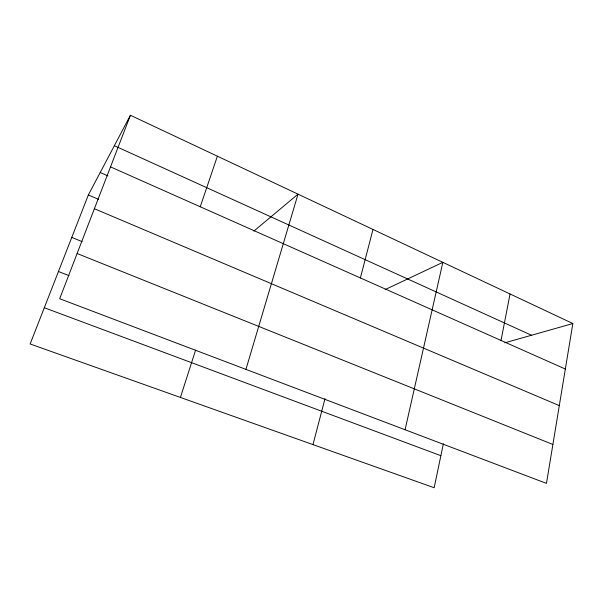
<?xml version="1.0" encoding="UTF-8"?>
<svg xmlns="http://www.w3.org/2000/svg" width="603" height="603" viewBox="0 0 603 603"><rect width="100%" height="100%" fill="white"/><g stroke="black" fill="none" stroke-linecap="round" stroke-linejoin="round"><path stroke-width="0.9" d="M572.85 323.54L546.469 483.387L59.682 298.734L130.421 115.263L572.85 323.54L504.786 342.821M501.033 340.454L510.048 293.97M443.371 443.74L434.175 487.737L30.15 343.974L88.355 194.965L130.421 115.263M405.073 429.751L442.858 262.343L385.174 289.568M360.39 277.945L372.986 229.449M312.987 444.622L325.025 398.568M245.941 369.383L298.018 194.158L253.886 231.077M180.425 397.445L195.576 350.177M200.249 206.761L217.389 156.2M44.313 307.726L440.876 455.695M58.461 271.508L68.961 275.616M77.116 253.516L552.891 444.471M71.78 237.409L82.196 241.652M94.385 208.721L559.305 405.615M88.355 194.965L98.636 199.374M100.211 172.503L107.952 175.91M110.522 166.88L565.343 369.036M114.351 145.707L531.514 335.245"/></g></svg>
